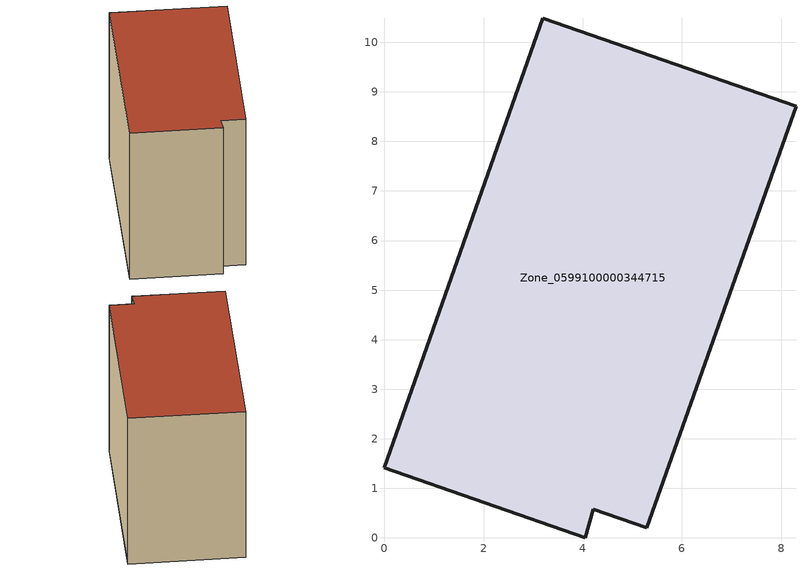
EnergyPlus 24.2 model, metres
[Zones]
Zone_0599100000344715
 floor ground (C_G): 0,1.41 3.19,10.49 8.3,8.71 5.29,0.21 4.21,0.58 4.05,0 z0
 wall outside (C_F): 3.19,10.49 0,1.41 4.05,0 4.21,0.58 5.29,0.21 8.3,8.71 3.19,10.49 z0:8.12
 roof outside (C_R): 8.3,8.71 3.19,10.49 0,1.41 4.05,0 4.21,0.58 5.29,0.21 z8.12
[BUILDING]
Pand.0599100000344715: North Axis=0; Terrain=City; Loads Convergence Tolerance Value=0.04; Temperature Convergence Tolerance Value=0.4; Solar Distribution=FullExterior; Maximum Number of Warmup Days=25; Minimum Number of Warmup Days=1
[Site:Location]
Rotterdam.The.Hague.AP_ZH_NLD Design_Conditions: Latitude=51.96; Longitude=4.45; Time Zone=1; Elevation=-4.5
[SITE:GROUNDTEMPERATURE:BUILDINGSURFACE]
18, 18, 18, 18, 18, 18, 18, 18, 18, 18, 18, 18
[MATERIAL] Thermal Absorptance=0.9; Solar Absorptance=0.7; Visible Absorptance=0.7
Name | Roughness | Thickness | Conductivity | Density | Specific Heat
G.TI.1992-2005 | MediumSmooth | 0.15 | 0.06 | 540 | 1210
F.TI.1992-2005 | Rough | 0.3 | 0.12 | 1920 | 840
R.TI.1992-2005 | MediumRough | 0.2 | 0.08 | 1500 | 1000
[CONSTRUCTION]
C_G: G.TI.1992-2005
C_F: F.TI.1992-2005
C_R: R.TI.1992-2005
[ZONE]
Zone_0599100000344715: Type=1; Multiplier=1; Ceiling Height=Autocalculate; Volume=Autocalculate; Floor Area=autocalculate; Part of Total Floor Area=Yes
[ZONEINFILTRATION:DESIGNFLOWRATE]
Infil_Zone_0599100000344715: Zone or ZoneList or Space or SpaceList=Zone_0599100000344715; Schedule=AlwaysOn; Design Flow Rate Calculation Method=Flow/Area; Flow Rate per Floor Area=0.0015; Constant Term Coefficient=1; Temperature Term Coefficient=0; Velocity Term Coefficient=0; Velocity Squared Term Coefficient=0
[HVACTEMPLATE:ZONE:IDEALLOADSAIRSYSTEM]
Zone_0599100000344715: Maximum Heating Supply Air Temperature=50; Minimum Cooling Supply Air Temperature=13; Maximum Heating Supply Air Humidity Ratio=0.0156; Minimum Cooling Supply Air Humidity Ratio=0.0077; Heating Limit=NoLimit; Cooling Limit=NoLimit; Dehumidification Control Type=ConstantSensibleHeatRatio; Cooling Sensible Heat Ratio=0.7; Dehumidification Setpoint=60; Humidification Control Type=None; Humidification Setpoint=30; Outdoor Air Method=None; Outdoor Air Flow Rate per Person=0.00944; Outdoor Air Flow Rate per Zone Floor Area=0; Outdoor Air Flow Rate per Zone=0; Demand Controlled Ventilation Type=None; Outdoor Air Economizer Type=NoEconomizer; Heat Recovery Type=None; Sensible Heat Recovery Effectiveness=0.7; Latent Heat Recovery Effectiveness=0.65
[ZONECONTROL:THERMOSTAT]
ThermostatControl_Zone_0599100000344715: Zone or ZoneList=Zone_0599100000344715; Control Type Schedule=DualSetpointControlType; Control 1=Thermostat_Zone_0599100000344715; Temperature Difference Between Cutout And Setpoint=0
[THERMOSTATSETPOINT:DUALSETPOINT]
Thermostat_Zone_0599100000344715: Heating Setpoint Temperature Schedule=HeatingSetpoint_Zone_0599100000344715; Cooling Setpoint Temperature Schedule=CoolingSetpoint_Zone_0599100000344715
[SCHEDULE:COMPACT]
HeatingSetpoint_Zone_0599100000344715: Through: 12/31, For: AllDays, Until: 24:00, 21
CoolingSetpoint_Zone_0599100000344715: Through: 12/31, For: AllDays, Until: 24:00, 24
DualSetpointControlType: Through: 12/31, For: AllDays, Until: 24:00, 4
AlwaysOn: Through: 12/31, For: AllDays, Until: 24:00, 1
